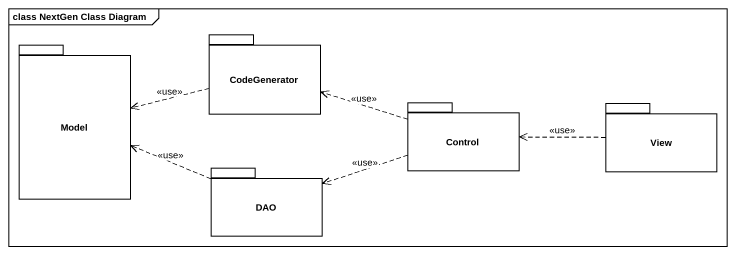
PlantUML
@startuml
mainframe class NextGen Class Diagram
package Model {
}
package CodeGenerator {
}
package "Control" as Control_ {
}
package View {
}
package DAO {
}
CodeGenerator .left.> Model : <<use>>
Control_ .left.> CodeGenerator : <<use>>
Control_ .left.> DAO : <<use>>
View .left.> Control_ : <<use>>
DAO .left.> Model : <<use>>
@enduml
